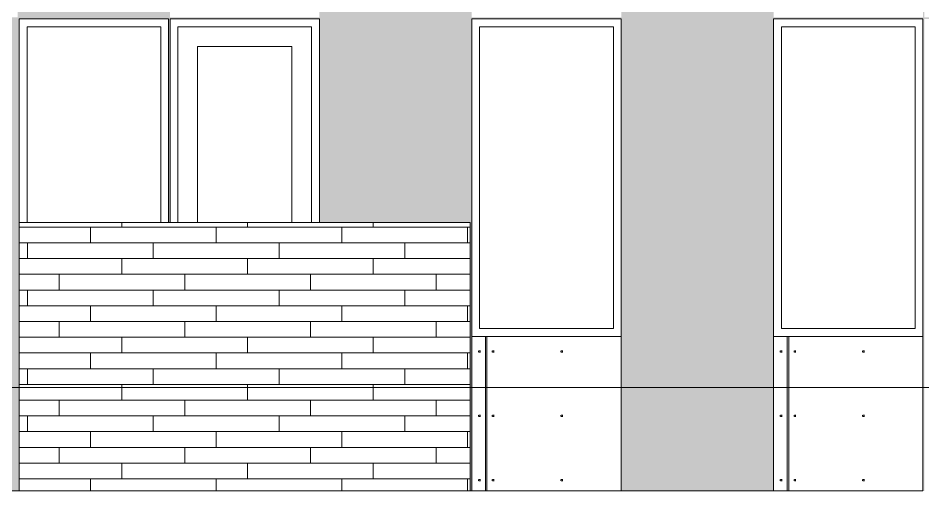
# Model space of a CAD drawing. Header units: inches. Extents: x -4169 to 1217, y -214 to 588.
# Drawn here: x -898.8 to -668.5, y 109.7 to 229.9 of the extents above; entities that cross this region are included whole.
import ezdxf

# ---------------------------------------------------------------- set-up
doc = ezdxf.new("R2010")
doc.units = ezdxf.units.IN
doc.header["$MEASUREMENT"] = 0
doc.linetypes.add('Grid Line 1_2_', pattern=[0.875, 0.5, -0.125, 0.125, -0.125])
for name, color, linetype, lineweight in [('0-6', 90, 'Continuous', 5), ('A-FLOR-LEVL-1', 51, 'Grid Line 1_2_', 9), ('A-GLAZ', 151, 'Continuous', 13), ('A-GLAZ-1', 151, 'Continuous', 9), ('A-WALL', 113, 'Continuous', 13), ('A-WALL-PATT-3', 111, 'Continuous', 9)]:
    doc.layers.add(name, color=color, linetype=linetype, lineweight=lineweight)
pattern_1 = [(0, (-896.371, 136.8), (0, 4), []), (90, (-896.371, 136.8), (-8, 8), [4, -28]), (90, (-880.371, 140.8), (-8, 8), [4, -28])]

# ---------------------------------------------------------------- blocks, each defined once
blk = doc.blocks.new('CTR - 2nd Phase_rvt-2-BUILDING ELEVATION - COURTYARD - LOOKING WEST')
at = {"layer": 'A-FLOR-LEVL-1'}
blk.add_line((1814.21, 136), (4168.71, 136), dxfattribs=at)
blk = doc.blocks.new('CTR - 1st Phase - Common Walls_rvt-2-BUILDING ELEVATION - COURTYARD - LOOKING WEST')
at = {"layer": 'A-FLOR-LEVL-1'}
blk.add_line((1814.21, 136), (4168.71, 136), dxfattribs=at)
blk = doc.blocks.new('_THE_ WINDOW _ DOOR - Door - 2nd Floor-2113395-BUILDING ELEVATION - COURTYARD - LOOKING WEST')
at = {"layer": 'A-GLAZ'}
for p, q in [((2254.11, 229.75), (2254.11, 178)), ((2292.14, 229.75), (2254.11, 229.75)), ((2292.14, 178), (2292.14, 229.75)), ((2256.11, 227.75), (2290.14, 227.75)), ((2256.11, 178), (2256.11, 227.75)), ((2290.14, 227.75), (2290.14, 178)), ((2261.11, 222.75), (2285.14, 222.75)), ((2261.11, 178), (2261.11, 222.75)), ((2285.14, 222.75), (2285.14, 178))]:
    blk.add_line(p, q, dxfattribs=at)
blk = doc.blocks.new('_THE_ WINDOW _ DOOR - Window - 2nd Floor-2113388-BUILDING ELEVATION - COURTYARD - LOOKING WEST')
at = {"layer": 'A-GLAZ'}
for p, q in [((3367.34, 229.75), (3329.31, 229.75)), ((3329.31, 229.75), (3329.31, 178)), ((3367.34, 178), (3367.34, 229.75)), ((3331.31, 178), (3331.31, 227.75)), ((3331.31, 227.75), (3365.34, 227.75)), ((3365.34, 227.75), (3365.34, 178))]:
    blk.add_line(p, q, dxfattribs=at)
blk = doc.blocks.new('_THE_ WINDOW _ DOOR - Window - 2nd Floor-2113391-BUILDING ELEVATION - COURTYARD - LOOKING WEST')
at = {"layer": 'A-GLAZ-1'}
h = blk.add_hatch(dxfattribs=at)
h.set_pattern_fill('FP_73', color=256, style=0, pattern_type=2)
h.set_pattern_definition([(180, (2405.97, 167.18), (38.4, 120.38), [0.392, -38.007]), (180, (2405.97, 167.57), (38.4, 120.38), [0.392, -38.007]), (180, (2405.97, 183.54), (38.4, 120.38), [0.392, -38.007]), (180, (2405.97, 183.93), (38.4, 120.38), [0.392, -38.007]), (180, (2405.97, 199.89), (38.4, 120.38), [0.392, -38.007]), (180, (2405.97, 200.29), (38.4, 120.38), [0.392, -38.007]), (180, (2405.97, 216.25), (38.4, 120.38), [0.392, -38.007]), (180, (2405.97, 216.64), (38.4, 120.38), [0.392, -38.007]), (180, (2405.97, 232.61), (38.4, 120.38), [0.392, -38.007]), (180, (2405.97, 233), (38.4, 120.38), [0.392, -38.007]), (180, (2405.97, 248.96), (38.4, 120.38), [0.392, -38.007]), (180, (2405.97, 249.36), (38.4, 120.375), [0.392, -38.007]), (180, (2405.97, 265.32), (38.4, 120.375), [0.392, -38.007]), (180, (2405.97, 265.71), (38.4, 120.375), [0.392, -38.007]), (180, (2405.97, 281.68), (38.4, 120.375), [0.392, -38.007]), (180, (2405.97, 282.07), (38.4, 120.375), [0.392, -38.007]), (180, (2388.52, 167.18), (38.4, 120.38), [0.392, -38.007]), (180, (2388.52, 167.57), (38.4, 120.38), [0.392, -38.007]), (180, (2388.52, 183.54), (38.4, 120.38), [0.392, -38.007]), (180, (2388.52, 183.93), (38.4, 120.38), [0.392, -38.007]), (180, (2388.52, 199.89), (38.4, 120.38), [0.392, -38.007]), (180, (2388.52, 200.29), (38.4, 120.38), [0.392, -38.007]), (180, (2388.52, 216.25), (38.4, 120.38), [0.392, -38.007]), (180, (2388.52, 216.64), (38.4, 120.38), [0.392, -38.007]), (180, (2388.52, 232.61), (38.4, 120.38), [0.392, -38.007]), (180, (2388.52, 233), (38.4, 120.38), [0.392, -38.007]), (180, (2388.52, 248.96), (38.4, 120.375), [0.392, -38.007]), (180, (2388.52, 249.36), (38.4, 120.375), [0.392, -38.007]), (180, (2388.52, 265.32), (38.4, 120.375), [0.392, -38.007]), (180, (2388.52, 265.71), (38.4, 120.375), [0.392, -38.007]), (180, (2388.52, 281.68), (38.4, 120.375), [0.392, -38.007]), (180, (2388.52, 282.07), (38.4, 120.375), [0.392, -38.007]), (180, (2371.07, 167.18), (38.4, 120.38), [0.392, -38.007]), (180, (2371.07, 167.57), (38.4, 120.38), [0.392, -38.007]), (180, (2371.07, 183.54), (38.4, 120.38), [0.392, -38.007]), (180, (2371.07, 183.93), (38.4, 120.38), [0.392, -38.007]), (180, (2371.07, 199.89), (38.4, 120.38), [0.392, -38.007]), (180, (2371.07, 200.29), (38.4, 120.38), [0.392, -38.007]), (180, (2371.07, 216.25), (38.4, 120.38), [0.392, -38.007]), (180, (2371.07, 216.64), (38.4, 120.38), [0.392, -38.007]), (180, (2371.07, 232.61), (38.4, 120.38), [0.392, -38.007]), (180, (2371.07, 233), (38.4, 120.38), [0.392, -38.007]), (180, (2371.07, 248.96), (38.4, 120.375), [0.392, -38.007]), (180, (2371.07, 249.36), (38.4, 120.375), [0.392, -38.007]), (180, (2371.07, 265.32), (38.4, 120.375), [0.392, -38.007]), (180, (2371.07, 265.71), (38.4, 120.375), [0.392, -38.007]), (180, (2371.07, 281.68), (38.4, 120.375), [0.392, -38.007]), (180, (2371.07, 282.07), (38.4, 120.375), [0.392, -38.007]), (90, (2407.71, 164.625), (38.4, -2e-15), [120, -0.375]), (90, (2407.336, 164.625), (38.4, -2e-15), [120, -0.375]), (90, (2405.97, 167.18), (38.4, -2e-15), [0.392, -119.982]), (90, (2405.97, 183.536), (38.4, -2e-15), [0.392, -119.982]), (90, (2405.97, 199.893), (38.4, -2e-15), [0.392, -119.982]), (90, (2405.97, 216.25), (38.4, -2e-15), [0.392, -119.982]), (90, (2405.97, 232.607), (38.4, -2e-15), [0.392, -119.982]), (90, (2405.97, 248.964), (38.4, -2e-15), [0.392, -119.982]), (90, (2405.97, 265.322), (38.4, -2e-15), [0.392, -119.982]), (90, (2405.97, 281.68), (38.4, -2e-15), [0.392, -119.982]), (90, (2405.577, 167.18), (38.4, -2e-15), [0.392, -119.982]), (90, (2405.577, 183.536), (38.4, -2e-15), [0.392, -119.982]), (90, (2405.577, 199.893), (38.4, -2e-15), [0.392, -119.982]), (90, (2405.577, 216.25), (38.4, -2e-15), [0.392, -119.982]), (90, (2405.577, 232.607), (38.4, -2e-15), [0.392, -119.982]), (90, (2405.577, 248.964), (38.4, -2e-15), [0.392, -119.982]), (90, (2405.577, 265.322), (38.4, -2e-15), [0.392, -119.982]), (90, (2405.577, 281.68), (38.4, -2e-15), [0.392, -119.982]), (90, (2388.52, 167.18), (38.4, -2e-15), [0.392, -119.982]), (90, (2388.52, 183.536), (38.4, -2e-15), [0.392, -119.982]), (90, (2388.52, 199.893), (38.4, -2e-15), [0.392, -119.982]), (90, (2388.52, 216.25), (38.4, -2e-15), [0.392, -119.982]), (90, (2388.52, 232.607), (38.4, -2e-15), [0.392, -119.982]), (90, (2388.52, 248.964), (38.4, -2e-15), [0.392, -119.982]), (90, (2388.52, 265.322), (38.4, -2e-15), [0.392, -119.982]), (90, (2388.52, 281.68), (38.4, -2e-15), [0.392, -119.982]), (90, (2388.127, 167.18), (38.4, -2e-15), [0.392, -119.982]), (90, (2388.127, 183.536), (38.4, -2e-15), [0.392, -119.982]), (90, (2388.127, 199.893), (38.4, -2e-15), [0.392, -119.982]), (90, (2388.127, 216.25), (38.4, -2e-15), [0.392, -119.982]), (90, (2388.127, 232.607), (38.4, -2e-15), [0.392, -119.982]), (90, (2388.127, 248.964), (38.4, -2e-15), [0.392, -119.982]), (90, (2388.127, 265.322), (38.4, -2e-15), [0.392, -119.982]), (90, (2388.127, 281.68), (38.4, -2e-15), [0.392, -119.982]), (90, (2371.07, 167.18), (38.4, -2e-15), [0.392, -119.982]), (90, (2371.07, 183.536), (38.4, -2e-15), [0.392, -119.982]), (90, (2371.07, 199.893), (38.4, -2e-15), [0.392, -119.982]), (90, (2371.07, 216.25), (38.4, -2e-15), [0.392, -119.982]), (90, (2371.07, 232.607), (38.4, -2e-15), [0.392, -119.982]), (90, (2371.07, 248.964), (38.4, -2e-15), [0.392, -119.982]), (90, (2371.07, 265.322), (38.4, -2e-15), [0.392, -119.982]), (90, (2371.07, 281.68), (38.4, -2e-15), [0.392, -119.982]), (90, (2370.677, 167.18), (38.4, -2e-15), [0.392, -119.982]), (90, (2370.677, 183.536), (38.4, -2e-15), [0.392, -119.982]), (90, (2370.677, 199.893), (38.4, -2e-15), [0.392, -119.982]), (90, (2370.677, 216.25), (38.4, -2e-15), [0.392, -119.982]), (90, (2370.677, 232.607), (38.4, -2e-15), [0.392, -119.982]), (90, (2370.677, 248.964), (38.4, -2e-15), [0.392, -119.982]), (90, (2370.677, 265.322), (38.4, -2e-15), [0.392, -119.982]), (90, (2370.677, 281.68), (38.4, -2e-15), [0.392, -119.982]), (0, (2369.31, 164.25), (38.4, 120.38), [38.025, -0.375]), (0, (2369.31, 164.62), (38.4, 120.38), [38.025, -0.375])])
h.paths.add_polyline_path([(2409.71, 109.75), (2445.74, 109.75), (2445.74, 149), (2407.71, 149), (2407.71, 109.75)], flags=0)
at = {"layer": 'A-GLAZ'}
for p, q in [((2407.71, 229.75), (2407.71, 149)), ((2445.74, 229.75), (2407.71, 229.75)), ((2445.74, 149), (2445.74, 229.75)), ((2409.71, 227.75), (2443.74, 227.75)), ((2409.71, 151), (2409.71, 227.75)), ((2443.74, 227.75), (2443.74, 151)), ((2443.74, 151), (2409.71, 151)), ((2407.71, 149), (2445.74, 149)), ((2407.71, 149), (2407.71, 109.75)), ((2445.74, 109.75), (2445.74, 149)), ((2407.71, 109.75), (2445.74, 109.75))]:
    blk.add_line(p, q, dxfattribs=at)

msp = doc.modelspace()

# ---------------------------------------------------------------- hatches: boundary and pattern name
at = {"layer": 'A-WALL-PATT-3'}
h = msp.add_hatch(dxfattribs=at)
h.set_pattern_fill('FP_48', color=256, style=0, pattern_type=2)
h.set_pattern_definition([(0, (293.27, 112.3), (-38.4, 120.375), [0.392, -38.007]), (0, (293.27, 112.7), (-38.4, 120.375), [0.392, -38.007]), (0, (293.27, 128.66), (-38.4, 120.375), [0.392, -38.007]), (0, (293.27, 129.05), (-38.4, 120.375), [0.392, -38.007]), (0, (293.27, 145.02), (-38.4, 120.375), [0.392, -38.007]), (0, (293.27, 145.41), (-38.4, 120.375), [0.392, -38.007]), (0, (293.27, 161.38), (-38.4, 120.375), [0.392, -38.007]), (0, (293.27, 161.77), (-38.4, 120.375), [0.392, -38.007]), (0, (293.27, 177.73), (-38.4, 120.375), [0.392, -38.007]), (0, (293.27, 178.12), (-38.4, 120.375), [0.392, -38.007]), (0, (293.27, 194.09), (-38.4, 120.375), [0.392, -38.007]), (0, (293.27, 194.48), (-38.4, 120.375), [0.392, -38.007]), (0, (293.27, 210.45), (-38.4, 120.375), [0.392, -38.007]), (0, (293.27, 210.84), (-38.4, 120.375), [0.392, -38.007]), (0, (293.27, 226.8), (-38.4, 120.375), [0.392, -38.007]), (0, (293.27, 227.2), (-38.4, 120.375), [0.392, -38.007]), (0, (310.72, 112.3), (-38.4, 120.375), [0.392, -38.007]), (0, (310.72, 112.7), (-38.4, 120.375), [0.392, -38.007]), (0, (310.72, 128.66), (-38.4, 120.375), [0.392, -38.007]), (0, (310.72, 129.05), (-38.4, 120.375), [0.392, -38.007]), (0, (310.72, 145.02), (-38.4, 120.375), [0.392, -38.007]), (0, (310.72, 145.41), (-38.4, 120.375), [0.392, -38.007]), (0, (310.72, 161.38), (-38.4, 120.375), [0.392, -38.007]), (0, (310.72, 161.77), (-38.4, 120.375), [0.392, -38.007]), (0, (310.72, 177.73), (-38.4, 120.375), [0.392, -38.007]), (0, (310.72, 178.12), (-38.4, 120.375), [0.392, -38.007]), (0, (310.72, 194.09), (-38.4, 120.375), [0.392, -38.007]), (0, (310.72, 194.48), (-38.4, 120.375), [0.392, -38.007]), (0, (310.72, 210.45), (-38.4, 120.375), [0.392, -38.007]), (0, (310.72, 210.84), (-38.4, 120.375), [0.392, -38.007]), (0, (310.72, 226.8), (-38.4, 120.375), [0.392, -38.007]), (0, (310.72, 227.2), (-38.4, 120.375), [0.392, -38.007]), (0, (328.17, 112.3), (-38.4, 120.375), [0.392, -38.007]), (0, (328.17, 112.7), (-38.4, 120.375), [0.392, -38.007]), (0, (328.17, 128.66), (-38.4, 120.375), [0.392, -38.007]), (0, (328.17, 129.05), (-38.4, 120.375), [0.392, -38.007]), (0, (328.17, 145.02), (-38.4, 120.375), [0.392, -38.007]), (0, (328.17, 145.41), (-38.4, 120.375), [0.392, -38.007]), (0, (328.17, 161.38), (-38.4, 120.375), [0.392, -38.007]), (0, (328.17, 161.77), (-38.4, 120.375), [0.392, -38.007]), (0, (328.17, 177.73), (-38.4, 120.375), [0.392, -38.007]), (0, (328.17, 178.12), (-38.4, 120.375), [0.392, -38.007]), (0, (328.17, 194.09), (-38.4, 120.375), [0.392, -38.007]), (0, (328.17, 194.48), (-38.4, 120.375), [0.392, -38.007]), (0, (328.17, 210.45), (-38.4, 120.375), [0.392, -38.007]), (0, (328.17, 210.84), (-38.4, 120.375), [0.392, -38.007]), (0, (328.17, 226.8), (-38.4, 120.375), [0.392, -38.007]), (0, (328.17, 227.2), (-38.4, 120.375), [0.392, -38.007]), (90, (291.53, 109.75), (-38.4, 2e-15), [120, -0.375]), (90, (291.904, 109.75), (-38.4, 2e-15), [120, -0.375]), (90, (293.27, 112.304), (-38.4, 2e-15), [0.392, -119.982]), (90, (293.27, 128.66), (-38.4, 2e-15), [0.392, -119.982]), (90, (293.27, 145.018), (-38.4, 2e-15), [0.392, -119.982]), (90, (293.27, 161.375), (-38.4, 2e-15), [0.392, -119.982]), (90, (293.27, 177.732), (-38.4, 2e-15), [0.392, -119.982]), (90, (293.27, 194.09), (-38.4, 2e-15), [0.392, -119.982]), (90, (293.27, 210.447), (-38.4, 2e-15), [0.392, -119.982]), (90, (293.27, 226.804), (-38.4, 2e-15), [0.392, -119.982]), (90, (293.663, 112.304), (-38.4, 2e-15), [0.392, -119.982]), (90, (293.663, 128.66), (-38.4, 2e-15), [0.392, -119.982]), (90, (293.663, 145.018), (-38.4, 2e-15), [0.392, -119.982]), (90, (293.663, 161.375), (-38.4, 2e-15), [0.392, -119.982]), (90, (293.663, 177.732), (-38.4, 2e-15), [0.392, -119.982]), (90, (293.663, 194.09), (-38.4, 2e-15), [0.392, -119.982]), (90, (293.663, 210.447), (-38.4, 2e-15), [0.392, -119.982]), (90, (293.663, 226.804), (-38.4, 2e-15), [0.392, -119.982]), (90, (310.72, 112.304), (-38.4, 2e-15), [0.392, -119.982]), (90, (310.72, 128.66), (-38.4, 2e-15), [0.392, -119.982]), (90, (310.72, 145.018), (-38.4, 2e-15), [0.392, -119.982]), (90, (310.72, 161.375), (-38.4, 2e-15), [0.392, -119.982]), (90, (310.72, 177.732), (-38.4, 2e-15), [0.392, -119.982]), (90, (310.72, 194.09), (-38.4, 2e-15), [0.392, -119.982]), (90, (310.72, 210.447), (-38.4, 2e-15), [0.392, -119.982]), (90, (310.72, 226.804), (-38.4, 2e-15), [0.392, -119.982]), (90, (311.113, 112.304), (-38.4, 2e-15), [0.392, -119.982]), (90, (311.113, 128.66), (-38.4, 2e-15), [0.392, -119.982]), (90, (311.113, 145.018), (-38.4, 2e-15), [0.392, -119.982]), (90, (311.113, 161.375), (-38.4, 2e-15), [0.392, -119.982]), (90, (311.113, 177.732), (-38.4, 2e-15), [0.392, -119.982]), (90, (311.113, 194.09), (-38.4, 2e-15), [0.392, -119.982]), (90, (311.113, 210.447), (-38.4, 2e-15), [0.392, -119.982]), (90, (311.113, 226.804), (-38.4, 2e-15), [0.392, -119.982]), (90, (328.17, 112.304), (-38.4, 2e-15), [0.392, -119.982]), (90, (328.17, 128.66), (-38.4, 2e-15), [0.392, -119.982]), (90, (328.17, 145.018), (-38.4, 2e-15), [0.392, -119.982]), (90, (328.17, 161.375), (-38.4, 2e-15), [0.392, -119.982]), (90, (328.17, 177.732), (-38.4, 2e-15), [0.392, -119.982]), (90, (328.17, 194.09), (-38.4, 2e-15), [0.392, -119.982]), (90, (328.17, 210.447), (-38.4, 2e-15), [0.392, -119.982]), (90, (328.17, 226.804), (-38.4, 2e-15), [0.392, -119.982]), (90, (328.563, 112.304), (-38.4, 2e-15), [0.392, -119.982]), (90, (328.563, 128.66), (-38.4, 2e-15), [0.392, -119.982]), (90, (328.563, 145.018), (-38.4, 2e-15), [0.392, -119.982]), (90, (328.563, 161.375), (-38.4, 2e-15), [0.392, -119.982]), (90, (328.563, 177.732), (-38.4, 2e-15), [0.392, -119.982]), (90, (328.563, 194.09), (-38.4, 2e-15), [0.392, -119.982]), (90, (328.563, 210.447), (-38.4, 2e-15), [0.392, -119.982]), (90, (328.563, 226.804), (-38.4, 2e-15), [0.392, -119.982]), (180, (329.93, 109.38), (-38.4, 120.375), [38.025, -0.375]), (180, (329.93, 109.75), (-38.4, 120.375), [38.025, -0.375])])
h.paths.add_polyline_path([(-1037.4084, 109.75), (-1013.6959, 109.75), (-1013.6959, 229.75), (-975.6709, 229.75), (-975.6709, 109.75), (-975.2959, 109.75), (-975.2959, 229.75), (-937.2709, 229.75), (-937.2709, 109.75), (-898.4959, 109.75), (-898.4959, 229.75), (-860.4709, 229.75), (-860.4709, 178), (-860.0959, 178), (-860.0959, 229.75), (-822.0709, 229.75), (-822.0709, 178), (-783.6709, 178), (-783.6709, 109.75), (-783.2959, 109.75), (-783.2959, 229.75), (-745.2709, 229.75), (-745.2709, 109.75), (-706.4959, 109.75), (-706.4959, 229.75), (-668.4709, 229.75), (-668.4709, 109.75), (-668.0959, 109.75), (-668.0959, 229.75), (-630.0709, 229.75), (-630.0709, 109.75), (-552.8959, 109.75), (-552.8959, 229.75), (-514.8709, 229.75), (-514.8709, 109.75), (-514.4959, 109.75), (-514.4959, 229.75), (-476.4709, 229.75), (-476.4709, 109.75), (-437.6959, 109.75), (-437.6959, 229.75), (-399.6709, 229.75), (-399.6709, 109.75), (-399.2959, 109.75), (-399.2959, 229.75), (-361.2709, 229.75), (-361.2709, 109.75), (-360.7084, 109.75), (-360.7084, 178), (-322.4959, 178), (-322.4959, 229.75), (-284.4709, 229.75), (-284.4709, 178), (-284.0959, 178), (-284.0959, 229.75), (-246.0709, 229.75), (-246.0709, 178), (-245.8834, 178), (-245.8834, 109.75), (-168.8959, 109.75), (-168.8959, 229.75), (-130.8709, 229.75), (-130.8709, 109.75), (-92.0959, 109.75), (-92.0959, 229.75), (-54.0709, 229.75), (-54.0709, 109.75), (-15.2959, 109.75), (-15.2959, 229.75), (22.7291, 229.75), (22.7291, 109.75), (23.1041, 109.75), (23.1041, 229.75), (61.1291, 229.75), (61.1291, 109.75), (138.3041, 109.75), (138.3041, 229.75), (176.3291, 229.75), (176.3291, 178), (176.7041, 178), (176.7041, 229.75), (214.7291, 229.75), (214.7291, 178), (215.1041, 178), (215.1041, 229.75), (253.1291, 229.75), (253.1291, 178), (253.3166, 178), (253.3166, 109.75), (285.6533, 109.75), (285.6533, 112), (285.8416, 112), (285.8416, 230.1875), (285.5916, 230.1875), (285.5916, 347.375), (285.0916, 347.375), (285.0916, 350.125), (285.8416, 350.125), (285.8416, 350.5), (-1037.4084, 350.5), (-1037.4084, 350.125), (-937.2709, 350.125), (-937.2709, 230.125), (-1037.4084, 230.125), (-1037.4084, 148.5014)], flags=0)
h.paths.add_polyline_path([(61.1291, 230.125), (23.1041, 230.125), (23.1041, 350.125), (61.1291, 350.125), (61.1291, 232.6074)], flags=0)
h.paths.add_polyline_path([(137.7416, 230.125), (99.7166, 230.125), (99.7166, 350.125), (137.7416, 350.125), (137.7416, 265.75)], flags=0)
h.paths.add_polyline_path([(22.7291, 230.125), (-15.2959, 230.125), (-15.2959, 350.125), (22.7291, 350.125), (22.7291, 232.6074)], flags=0)
h.paths.add_polyline_path([(-670.4709, 230.125), (-706.4959, 230.125), (-706.4959, 350.125), (-668.4709, 350.125), (-668.4709, 230.125)], flags=0)
h.paths.add_polyline_path([(-632.0709, 230.125), (-668.0959, 230.125), (-668.0959, 350.125), (-630.0709, 350.125), (-630.0709, 230.125)], flags=0)
h.paths.add_polyline_path([(-747.2709, 230.125), (-783.2959, 230.125), (-783.2959, 350.125), (-745.2709, 350.125), (-745.2709, 230.125)], flags=0)
h.paths.add_polyline_path([(-933.1426, 230.125), (-936.8959, 230.125), (-936.8959, 350.125), (-898.8709, 350.125), (-898.8709, 230.125)], flags=0)
h.paths.add_polyline_path([(-860.0959, 230.125), (-860.0959, 350.125), (-822.0709, 350.125), (-822.0709, 230.125), (-824.0709, 230.125)], flags=0)
h.paths.add_polyline_path([(-54.4474, 230.125), (-130.6834, 230.125), (-130.6834, 310), (-92.0959, 310), (-92.0959, 350.125), (-54.0709, 350.125), (-54.0709, 310), (-15.8584, 310), (-15.8584, 230.125), (-54.0709, 230.125)], flags=0)
h.paths.add_polyline_path([(-552.5194, 230.125), (-591.4834, 230.125), (-591.4834, 310), (-552.8959, 310), (-552.8959, 350.125), (-514.8709, 350.125), (-514.8709, 310), (-514.4959, 310), (-514.4959, 350.125), (-476.4709, 350.125), (-476.4709, 230.125), (-550.8959, 230.125)], flags=0)
h.paths.add_polyline_path([(138.3041, 230.125), (138.3041, 350.125), (176.3291, 350.125), (176.3291, 230.125), (140.3041, 230.125)], flags=0)
h.paths.add_polyline_path([(176.7041, 230.125), (176.7041, 350.125), (214.7291, 350.125), (214.7291, 230.125), (178.7041, 230.125)], flags=0)
h.paths.add_polyline_path([(-437.6959, 230.125), (-437.6959, 350.125), (-399.6709, 350.125), (-399.6709, 230.125)], flags=0)
h.paths.add_polyline_path([(-392.8666, 230.125), (-399.2959, 230.125), (-399.2959, 350.125), (-361.2709, 350.125), (-361.2709, 230.125)], flags=0)
h.paths.add_polyline_path([(-320.4959, 230.125), (-322.4959, 230.125), (-322.4959, 350.125), (-284.4709, 350.125), (-284.4709, 230.125)], flags=0)
h.paths.add_polyline_path([(-246.0709, 230.125), (-284.0959, 230.125), (-284.0959, 350.125), (-246.0709, 350.125), (-246.0709, 269.375)], flags=0)
h.paths.add_polyline_path([(-130.8709, 230.125), (-168.8959, 230.125), (-168.8959, 350.125), (-130.8709, 350.125), (-130.8709, 269.375)], flags=0)
h.paths.add_polyline_path([(285.1541, 347.4375), (285.5291, 347.4375), (285.5291, 347.625), (285.5916, 347.625), (285.5916, 350.0625), (285.1541, 350.0625), (285.1541, 347.625)], flags=0)
h = msp.add_hatch(dxfattribs=at)
h.set_pattern_fill('FP_65', color=256, style=0, pattern_type=2)
h.set_pattern_definition(pattern_1)
h.paths.add_polyline_path([(-894.2459, 109.75), (-894.2459, 178), (-898.4959, 178), (-898.4959, 109.75)], flags=0)
h = msp.add_hatch(dxfattribs=at)
h.set_pattern_fill('FP_65', color=256, style=0, pattern_type=2)
h.set_pattern_definition(pattern_1)
h.paths.add_polyline_path([(-894.2459, 109.75), (-787.9209, 109.75), (-787.9209, 178), (-894.2459, 178)], flags=0)
h = msp.add_hatch(dxfattribs=at)
h.set_pattern_fill('FP_65', color=256, style=0, pattern_type=2)
h.set_pattern_definition(pattern_1)
h.paths.add_polyline_path([(-783.6709, 109.75), (-783.6709, 178), (-787.9209, 178), (-787.9209, 109.75)], flags=0)

# ---------------------------------------------------------------- linework, layer by layer
at = {"layer": 'A-FLOR-LEVL-1'}
msp.add_line((-1299.2508, 136), (1053.7573, 136), dxfattribs=at)
at = {"layer": 'A-WALL'}
for p, q in [((-898.4959, 109.75), (-898.4959, 178)), ((-783.6709, 178), (-898.4959, 178)), ((-783.6709, 178), (-783.6709, 109.75)), ((-783.2959, 109.75), (-783.2959, 149)), ((-745.2709, 149), (-745.2709, 109.75)), ((-706.4959, 109.75), (-706.4959, 149)), ((-937.2709, 109.75), (-783.2959, 109.75)), ((-745.2709, 109.75), (-706.4959, 109.75))]:
    msp.add_line(p, q, dxfattribs=at)

# ---------------------------------------------------------------- block references
at = {"layer": '0-6'}
for name in ['CTR - 2nd Phase_rvt-2-BUILDING ELEVATION - COURTYARD - LOOKING WEST', 'CTR - 1st Phase - Common Walls_rvt-2-BUILDING ELEVATION - COURTYARD - LOOKING WEST']:
    msp.add_blockref(name, (-3114.2072, 0), dxfattribs=at)
at = {"layer": 'A-GLAZ'}
for name, p in [('_THE_ WINDOW _ DOOR - Window - 2nd Floor-2113388-BUILDING ELEVATION - COURTYARD - LOOKING WEST', (-4227.8072, 0)), ('_THE_ WINDOW _ DOOR - Door - 2nd Floor-2113395-BUILDING ELEVATION - COURTYARD - LOOKING WEST', (-3114.2072, 0)), ('_THE_ WINDOW _ DOOR - Window - 2nd Floor-2113391-BUILDING ELEVATION - COURTYARD - LOOKING WEST', (-3191.0072, 0)), ('_THE_ WINDOW _ DOOR - Window - 2nd Floor-2113391-BUILDING ELEVATION - COURTYARD - LOOKING WEST', (-3114.2072, 0))]:
    msp.add_blockref(name, p, dxfattribs=at)

doc.saveas('drawing.dxf')
